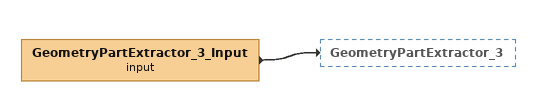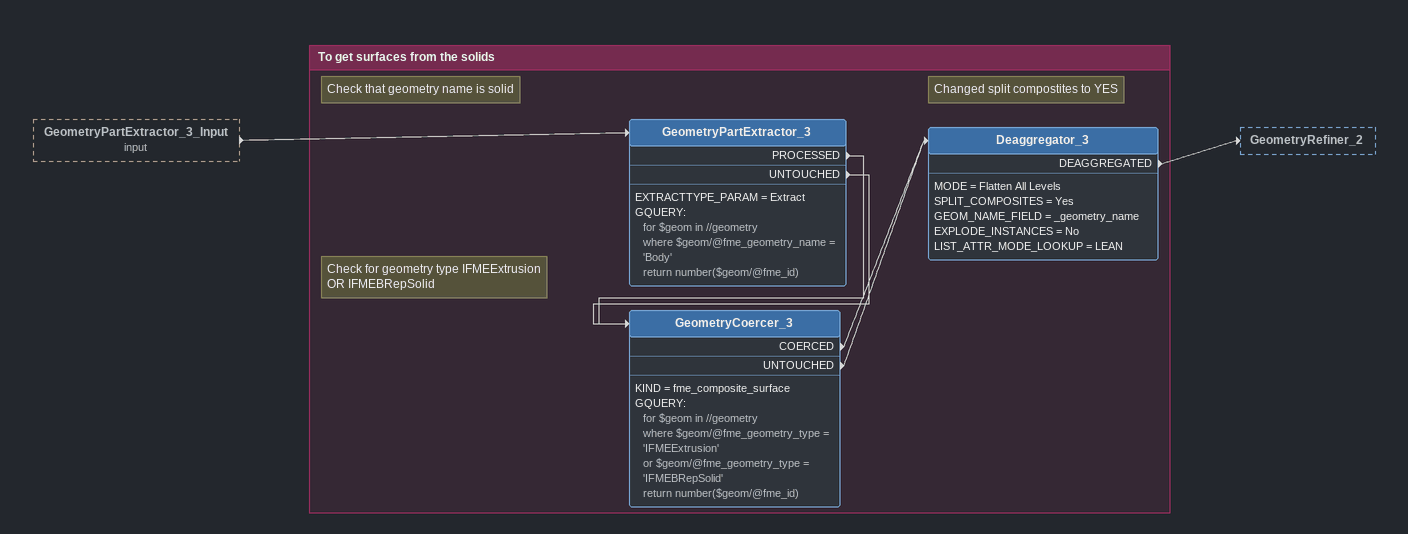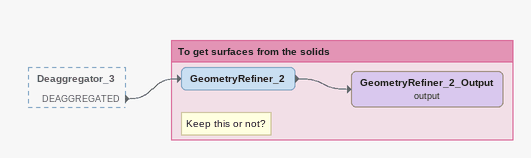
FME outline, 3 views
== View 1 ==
GeometryPartExtractor_3_Input (input)
    -> GeometryPartExtractor_3

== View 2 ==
GeometryPartExtractor_3_Input (input) [outside]
    -> GeometryPartExtractor_3

Bookmark: To get surfaces from the solids
Note: Check that geometry name is solid
GeometryPartExtractor_3
    EXTRACTTYPE_PARAM = Extract
    GQUERY:
      for $geom in //geometry
      where $geom/@fme_geometry_name = 'Body'
      return number($geom/@fme_id)
    PROCESSED -> GeometryCoercer_3
    UNTOUCHED -> GeometryCoercer_3
Note: Check for geometry type IFMEExtrusion OR IFMEBRepSolid
GeometryCoercer_3
    KIND = fme_composite_surface
    GQUERY:
      for $geom in //geometry
      where $geom/@fme_geometry_type = 'IFMEExtrusion'
      or $geom/@fme_geometry_type = 'IFMEBRepSolid'
      return number($geom/@fme_id)
    COERCED -> Deaggregator_3
    UNTOUCHED -> Deaggregator_3
Note: Changed split compostites to YES
Deaggregator_3
    MODE = Flatten All Levels
    SPLIT_COMPOSITES = Yes
    GEOM_NAME_FIELD = _geometry_name
    EXPLODE_INSTANCES = No
    LIST_ATTR_MODE_LOOKUP = LEAN
    DEAGGREGATED -> GeometryRefiner_2

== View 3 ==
Deaggregator_3 [outside]
    DEAGGREGATED -> GeometryRefiner_2

Bookmark: To get surfaces from the solids
Note: Keep this or not?
GeometryRefiner_2
    -> GeometryRefiner_2_Output (output)
GeometryRefiner_2_Output (output)
